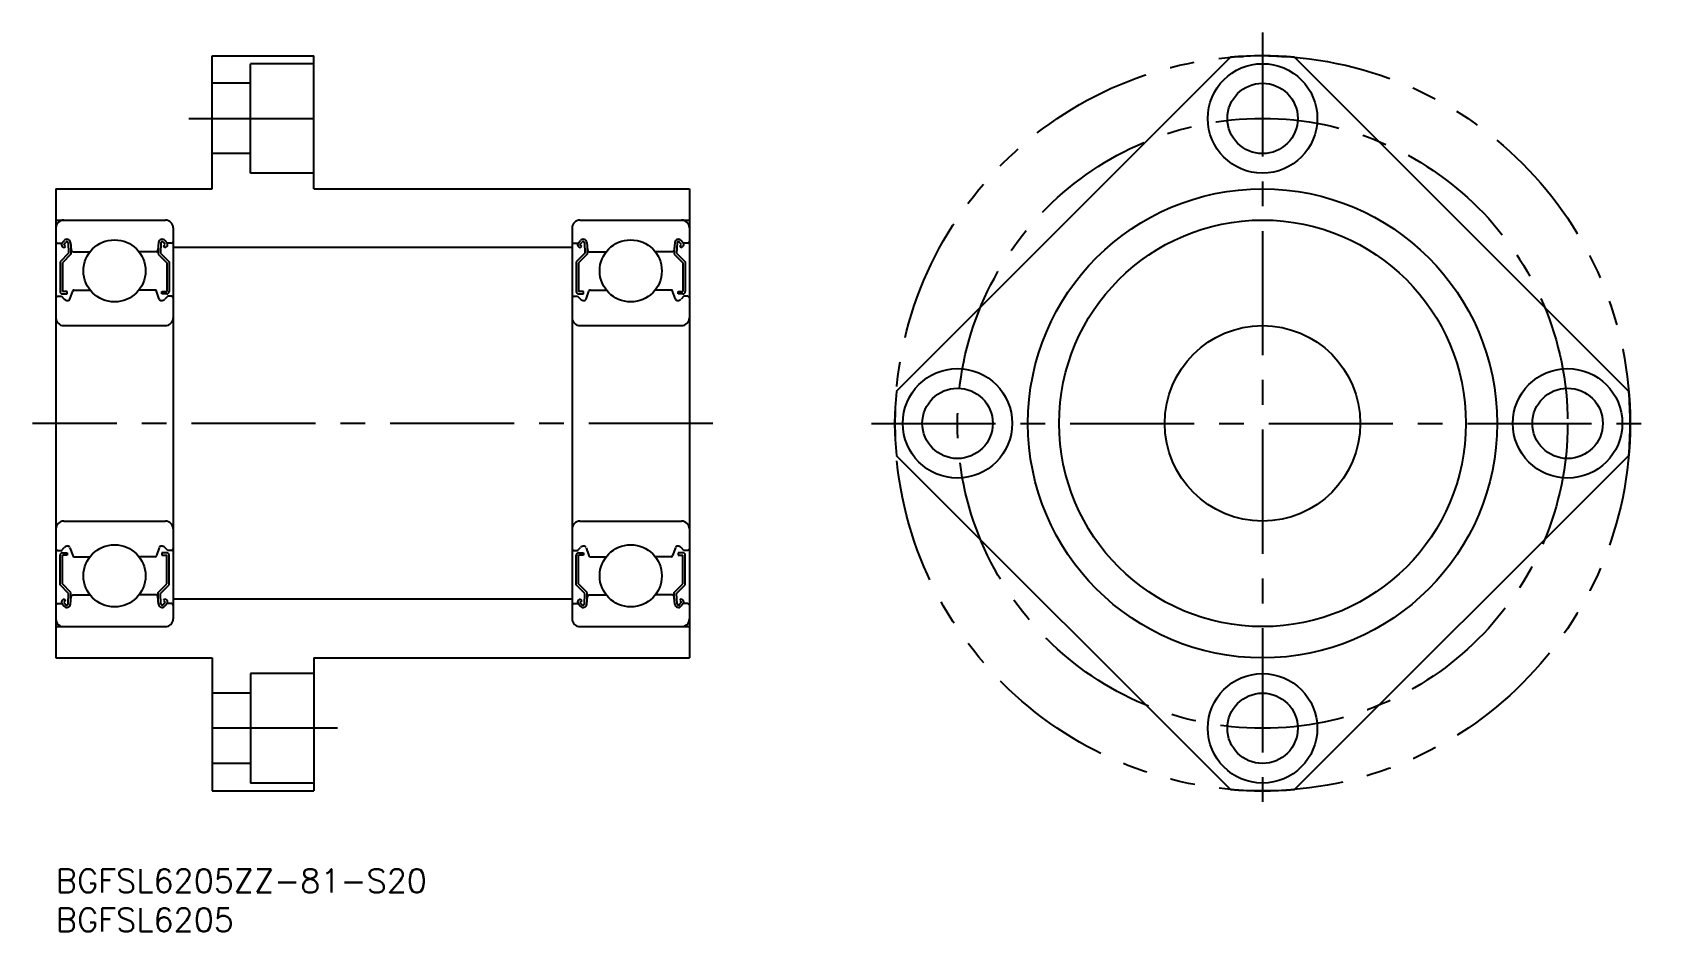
# Model space of a CAD drawing. Extents: x -3 to 204, y -8 to 107.
import ezdxf

# ---------------------------------------------------------------- set-up
doc = ezdxf.new("R2010")
doc.units = 0
doc.header["$LTSCALE"] = 0.5
doc.linetypes.add('CENTER', pattern=[50.8, 31.75, -6.35, 6.35, -6.35])
doc.linetypes.add('PHANTOM', pattern=[63.5, 31.75, -6.35, 6.35, -6.35, 6.35, -6.35])
for name, color, linetype in [('MSM_CENTER', 1, 'CENTER'), ('MSM_CONTINUOUS', 7, 'CONTINUOUS'), ('MSM_IMAGINARY', 6, 'PHANTOM'), ('MSM_PART_NUMBER', 7, 'CONTINUOUS')]:
    doc.layers.add(name, color=color, linetype=linetype)
doc.styles.get("Standard").update_dxf_attribs({"font": 'txt.shx', "height": 3, "bigfont": 'bigfont.shx'})

# ---------------------------------------------------------------- blocks, each defined once
blk = doc.blocks.new('*U25')
at = {"layer": 'MSM_PART_NUMBER'}
blk.add_text('BGFSL6205ZZ-81-S20', height=3, dxfattribs=at).set_placement((0, -3))
blk = doc.blocks.new('*U26')
at = {"layer": 'MSM_PART_NUMBER'}
blk.add_text('BGFSL6205', height=3, dxfattribs=at).set_placement((0, -8))

msp = doc.modelspace()

# ---------------------------------------------------------------- linework, layer by layer
at = {"layer": 'MSM_CENTER'}
for p, q in [((154.28, 107), (154.28, 7)), ((17, 96), (36, 96)), ((84, 57), (-3, 57)), ((104.28, 57), (204.28, 57)), ((36, 18), (17, 18))]:
    msp.add_line(p, q, dxfattribs=at)
msp.add_circle((154.28, 57), 39, dxfattribs=at)
at = {"layer": 'MSM_CONTINUOUS'}
for p, q in [((20, 87), (20, 104)), ((20, 104), (33, 104)), ((33, 87), (33, 104)), ((150.19, 103.82), (107.45, 61.09)), ((158.37, 103.82), (201.1, 61.09)), ((33, 103), (24.9, 103)), ((24.9, 89), (24.9, 103)), ((24.9, 100.5), (20, 100.5)), ((24.9, 91.5), (20, 91.5)), ((33, 89), (24.9, 89)), ((0, 87), (0, 27)), ((0, 87), (20, 87)), ((33, 87), (81, 87)), ((81, 87), (81, 27)), ((0, 83), (14, 83)), ((67, 83), (81, 83)), ((15, 82), (15, 32)), ((66, 82), (66, 32)), ((0.2, 80.05), (0.78, 80.05)), ((0.78, 80.05), (1.06, 80.39)), ((1.05, 79.43), (0.82, 79.63)), ((1.01, 79.86), (1.29, 80.19)), ((1.24, 79.66), (1.01, 79.86)), ((1.05, 79.43), (1.24, 79.66)), ((1.57, 80.1), (1.63, 78.75)), ((1.87, 80.13), (1.96, 79.13)), ((1.93, 79.48), (1.93, 78.63)), ((2.16, 78.95), (4.38, 78.95)), ((12.84, 78.95), (10.62, 78.95)), ((13.13, 80.13), (13.04, 79.13)), ((13.07, 79.48), (13.07, 78.63)), ((13.43, 80.1), (13.37, 78.75)), ((13.99, 79.86), (13.71, 80.19)), ((13.76, 79.66), (13.99, 79.86)), ((13.95, 79.43), (13.76, 79.66)), ((14.22, 80.05), (13.94, 80.39)), ((13.95, 79.43), (14.18, 79.63)), ((14.8, 80.05), (14.22, 80.05)), ((66, 79.5), (15, 79.5)), ((66.2, 80.05), (66.78, 80.05)), ((66.78, 80.05), (67.06, 80.39)), ((67.05, 79.43), (66.82, 79.63)), ((67.01, 79.86), (67.29, 80.19)), ((67.24, 79.66), (67.01, 79.86)), ((67.05, 79.43), (67.24, 79.66)), ((67.57, 80.1), (67.63, 78.75)), ((67.87, 80.13), (67.96, 79.13)), ((67.93, 79.48), (67.93, 78.63)), ((68.16, 78.95), (70.38, 78.95)), ((78.84, 78.95), (76.62, 78.95)), ((79.13, 80.13), (79.04, 79.13)), ((79.07, 79.48), (79.07, 78.63)), ((79.43, 80.1), (79.37, 78.75)), ((79.99, 79.86), (79.71, 80.19)), ((79.76, 79.66), (79.99, 79.86)), ((79.95, 79.43), (79.76, 79.66)), ((80.22, 80.05), (79.94, 80.39)), ((79.95, 79.43), (80.18, 79.63)), ((80.8, 80.05), (80.22, 80.05)), ((1.63, 78.75), (0.53, 77.65)), ((0.53, 77.65), (0.53, 73.85)), ((1.93, 78.63), (0.83, 77.53)), ((0.83, 77.53), (0.83, 73.85)), ((13.07, 78.63), (14.17, 77.53)), ((13.37, 78.75), (14.47, 77.65)), ((14.17, 77.53), (14.17, 73.85)), ((14.47, 77.65), (14.47, 73.85)), ((67.63, 78.75), (66.53, 77.65)), ((66.53, 77.65), (66.53, 73.85)), ((67.93, 78.63), (66.83, 77.53)), ((66.83, 77.53), (66.83, 73.85)), ((79.07, 78.63), (80.17, 77.53)), ((79.37, 78.75), (80.47, 77.65)), ((80.17, 77.53), (80.17, 73.85)), ((80.47, 77.65), (80.47, 73.85)), ((0.2, 73.25), (0.7, 73.25)), ((0.7, 73.25), (1.07, 72.88)), ((1.45, 73.85), (0.83, 73.85)), ((0.83, 73.55), (1.45, 73.55)), ((1.45, 73.55), (1.45, 73.85)), ((1.78, 72.9), (2.15, 73.92)), ((2.34, 74.05), (4.38, 74.05)), ((12.66, 74.05), (10.62, 74.05)), ((13.22, 72.9), (12.85, 73.92)), ((13.55, 73.85), (14.17, 73.85)), ((13.55, 73.55), (13.55, 73.85)), ((14.17, 73.55), (13.55, 73.55)), ((14.3, 73.25), (13.93, 72.88)), ((14.8, 73.25), (14.3, 73.25)), ((66.2, 73.25), (66.7, 73.25)), ((66.7, 73.25), (67.07, 72.88)), ((67.45, 73.85), (66.83, 73.85)), ((66.83, 73.55), (67.45, 73.55)), ((67.45, 73.55), (67.45, 73.85)), ((67.78, 72.9), (68.15, 73.92)), ((68.34, 74.05), (70.38, 74.05)), ((78.66, 74.05), (76.62, 74.05)), ((79.22, 72.9), (78.85, 73.92)), ((79.55, 73.85), (80.17, 73.85)), ((79.55, 73.55), (79.55, 73.85)), ((80.17, 73.55), (79.55, 73.55)), ((80.3, 73.25), (79.93, 72.88)), ((80.8, 73.25), (80.3, 73.25)), ((1, 69.5), (14, 69.5)), ((67, 69.5), (80, 69.5)), ((107.45, 52.91), (150.19, 10.18)), ((158.37, 10.18), (201.1, 52.91)), ((1, 44.5), (14, 44.5)), ((67, 44.5), (80, 44.5)), ((0.2, 40.75), (0.7, 40.75)), ((0.53, 36.35), (0.53, 40.15)), ((0.7, 40.75), (1.07, 41.12)), ((0.83, 40.45), (1.45, 40.45)), ((0.83, 36.47), (0.83, 40.15)), ((1.45, 40.15), (0.83, 40.15)), ((1.45, 40.45), (1.45, 40.15)), ((1.78, 41.1), (2.15, 40.08)), ((2.34, 39.95), (4.38, 39.95)), ((12.66, 39.95), (10.62, 39.95)), ((13.22, 41.1), (12.85, 40.08)), ((14.17, 40.45), (13.55, 40.45)), ((13.55, 40.45), (13.55, 40.15)), ((13.55, 40.15), (14.17, 40.15)), ((14.3, 40.75), (13.93, 41.12)), ((14.17, 36.47), (14.17, 40.15)), ((14.8, 40.75), (14.3, 40.75)), ((14.47, 36.35), (14.47, 40.15)), ((66.2, 40.75), (66.7, 40.75)), ((66.53, 36.35), (66.53, 40.15)), ((66.7, 40.75), (67.07, 41.12)), ((66.83, 40.45), (67.45, 40.45)), ((66.83, 36.47), (66.83, 40.15)), ((67.45, 40.15), (66.83, 40.15)), ((67.45, 40.45), (67.45, 40.15)), ((67.78, 41.1), (68.15, 40.08)), ((68.34, 39.95), (70.38, 39.95)), ((78.66, 39.95), (76.62, 39.95)), ((79.22, 41.1), (78.85, 40.08)), ((80.17, 40.45), (79.55, 40.45)), ((79.55, 40.45), (79.55, 40.15)), ((79.55, 40.15), (80.17, 40.15)), ((80.3, 40.75), (79.93, 41.12)), ((80.17, 36.47), (80.17, 40.15)), ((80.8, 40.75), (80.3, 40.75)), ((80.47, 36.35), (80.47, 40.15)), ((1.63, 35.25), (0.53, 36.35)), ((1.93, 35.37), (0.83, 36.47)), ((1.57, 33.9), (1.63, 35.25)), ((1.93, 34.52), (1.93, 35.37)), ((13.07, 35.37), (14.17, 36.47)), ((13.07, 34.52), (13.07, 35.37)), ((13.37, 35.25), (14.47, 36.35)), ((13.43, 33.9), (13.37, 35.25)), ((67.63, 35.25), (66.53, 36.35)), ((67.93, 35.37), (66.83, 36.47)), ((67.57, 33.9), (67.63, 35.25)), ((67.93, 34.52), (67.93, 35.37)), ((79.07, 35.37), (80.17, 36.47)), ((79.07, 34.52), (79.07, 35.37)), ((79.37, 35.25), (80.47, 36.35)), ((79.43, 33.9), (79.37, 35.25)), ((0.2, 33.95), (0.78, 33.95)), ((0.78, 33.95), (1.06, 33.61)), ((1.05, 34.57), (0.82, 34.37)), ((1.24, 34.34), (1.01, 34.14)), ((1.01, 34.14), (1.29, 33.81)), ((1.05, 34.57), (1.24, 34.34)), ((1.87, 33.87), (1.96, 34.87)), ((2.16, 35.05), (4.38, 35.05)), ((12.84, 35.05), (10.62, 35.05)), ((13.13, 33.87), (13.04, 34.87)), ((13.99, 34.14), (13.71, 33.81)), ((13.95, 34.57), (13.76, 34.34)), ((13.76, 34.34), (13.99, 34.14)), ((14.22, 33.95), (13.94, 33.61)), ((13.95, 34.57), (14.18, 34.37)), ((14.8, 33.95), (14.22, 33.95)), ((66, 34.5), (15, 34.5)), ((66.2, 33.95), (66.78, 33.95)), ((66.78, 33.95), (67.06, 33.61)), ((67.05, 34.57), (66.82, 34.37)), ((67.24, 34.34), (67.01, 34.14)), ((67.01, 34.14), (67.29, 33.81)), ((67.05, 34.57), (67.24, 34.34)), ((67.87, 33.87), (67.96, 34.87)), ((68.16, 35.05), (70.38, 35.05)), ((78.84, 35.05), (76.62, 35.05)), ((79.13, 33.87), (79.04, 34.87)), ((79.99, 34.14), (79.71, 33.81)), ((79.95, 34.57), (79.76, 34.34)), ((79.76, 34.34), (79.99, 34.14)), ((80.22, 33.95), (79.94, 33.61)), ((79.95, 34.57), (80.18, 34.37)), ((80.8, 33.95), (80.22, 33.95)), ((0, 31), (14, 31)), ((67, 31), (81, 31)), ((0, 27), (20, 27)), ((20, 27), (20, 10)), ((33, 27), (33, 10)), ((33, 27), (81, 27)), ((33, 25), (24.9, 25)), ((24.9, 25), (24.9, 11)), ((24.9, 22.5), (20, 22.5)), ((24.9, 13.5), (20, 13.5)), ((33, 11), (24.9, 11)), ((20, 10), (33, 10))]:
    msp.add_line(p, q, dxfattribs=at)
for centre, radius in [((154.28, 96), 7), ((154.28, 96), 4.5), ((154.28, 57), 30), ((154.28, 57), 26), ((7.5, 76.5), 3.97), ((73.5, 76.5), 3.97), ((154.28, 57), 12.5), ((115.28, 57), 7), ((193.28, 57), 7), ((115.28, 57), 4.5), ((193.28, 57), 4.5), ((7.5, 37.5), 3.97), ((73.5, 37.5), 3.97), ((154.28, 18), 7), ((154.28, 18), 4.5)]:
    msp.add_circle(centre, radius, dxfattribs=at)
for centre, radius, start, end in [((154.28, 57), 47, 85.0078, 94.9922), ((1, 82), 1, 90, 180), ((14, 82), 1, 0, 90), ((67, 82), 1, 90, 180), ((80, 82), 1, 0, 90), ((0.2, 80.25), 0.2, 180, 270), ((1.01, 79.86), 0.3, 139.9105, 229.9992), ((1.41, 80.09), 0.46, 4.9869, 139.9105), ((1.41, 80.09), 0.16, 2.3754, 139.9946), ((2.16, 79.15), 0.2, 184.9869, 270), ((12.84, 79.15), 0.2, 270, 355.0131), ((13.59, 80.09), 0.46, 40.0895, 175.0131), ((13.59, 80.09), 0.16, 40.0054, 177.6246), ((13.99, 79.86), 0.3, 310.0008, 40.0895), ((14.8, 80.25), 0.2, 270, 0), ((66.2, 80.25), 0.2, 180, 270), ((67.01, 79.86), 0.3, 139.9105, 229.9992), ((67.41, 80.09), 0.46, 4.9869, 139.9105), ((67.41, 80.09), 0.16, 2.3754, 139.9946), ((68.16, 79.15), 0.2, 184.9869, 270), ((78.84, 79.15), 0.2, 270, 355.0131), ((79.59, 80.09), 0.46, 40.0895, 175.0131), ((79.59, 80.09), 0.16, 40.0054, 177.6246), ((79.99, 79.86), 0.3, 310.0008, 40.0895), ((80.8, 80.25), 0.2, 270, 0), ((0.2, 73.05), 0.2, 90, 180), ((0.83, 73.85), 0.3, 180, 270), ((1.5, 73.3), 0.6, 225.0023, 272.8279), ((1.5, 73), 0.3, 265.4914, 340.0304), ((2.34, 73.85), 0.2, 90, 160.0304), ((12.66, 73.85), 0.2, 19.9696, 90), ((13.5, 73), 0.3, 199.9696, 274.5086), ((13.5, 73.3), 0.6, 267.1721, 314.9977), ((14.17, 73.85), 0.3, 270, 0), ((14.8, 73.05), 0.2, 0, 90), ((66.2, 73.05), 0.2, 90, 180), ((66.83, 73.85), 0.3, 180, 270), ((67.5, 73.3), 0.6, 225.0023, 272.8279), ((67.5, 73), 0.3, 265.4914, 340.0304), ((68.34, 73.85), 0.2, 90, 160.0304), ((78.66, 73.85), 0.2, 19.9696, 90), ((79.5, 73), 0.3, 199.9696, 274.5086), ((79.5, 73.3), 0.6, 267.1721, 314.9977), ((80.17, 73.85), 0.3, 270, 0), ((80.8, 73.05), 0.2, 0, 90), ((1, 70.5), 1, 180, 270), ((14, 70.5), 1, 270, 0), ((67, 70.5), 1, 180, 270), ((80, 70.5), 1, 270, 0), ((154.28, 57), 47, 175.0078, 184.9922), ((154.28, 57), 47, 355.0078, 4.9922), ((1, 43.5), 1, 90, 180), ((14, 43.5), 1, 0, 90), ((67, 43.5), 1, 90, 180), ((80, 43.5), 1, 0, 90), ((0.2, 40.95), 0.2, 180, 270), ((0.83, 40.15), 0.3, 90, 180), ((1.5, 40.7), 0.6, 87.1721, 134.9977), ((1.5, 41), 0.3, 19.9696, 94.5086), ((2.34, 40.15), 0.2, 199.9696, 270), ((12.66, 40.15), 0.2, 270, 340.0304), ((13.5, 41), 0.3, 85.4914, 160.0304), ((13.5, 40.7), 0.6, 45.0023, 92.8279), ((14.17, 40.15), 0.3, 0, 90), ((14.8, 40.95), 0.2, 270, 0), ((66.2, 40.95), 0.2, 180, 270), ((66.83, 40.15), 0.3, 90, 180), ((67.5, 40.7), 0.6, 87.1721, 134.9977), ((67.5, 41), 0.3, 19.9696, 94.5086), ((68.34, 40.15), 0.2, 199.9696, 270), ((78.66, 40.15), 0.2, 270, 340.0304), ((79.5, 41), 0.3, 85.4914, 160.0304), ((79.5, 40.7), 0.6, 45.0023, 92.8279), ((80.17, 40.15), 0.3, 0, 90), ((80.8, 40.95), 0.2, 270, 0), ((0.2, 33.75), 0.2, 90, 180), ((1.01, 34.14), 0.3, 130.0008, 220.0895), ((1.41, 33.91), 0.46, 220.0895, 355.0131), ((1.41, 33.91), 0.16, 220.0054, 357.6246), ((2.16, 34.85), 0.2, 90, 175.0131), ((12.84, 34.85), 0.2, 4.9869, 90), ((13.59, 33.91), 0.46, 184.9869, 319.9105), ((13.59, 33.91), 0.16, 182.3754, 319.9946), ((13.99, 34.14), 0.3, 319.9105, 49.9992), ((14.8, 33.75), 0.2, 0, 90), ((66.2, 33.75), 0.2, 90, 180), ((67.01, 34.14), 0.3, 130.0008, 220.0895), ((67.41, 33.91), 0.46, 220.0895, 355.0131), ((67.41, 33.91), 0.16, 220.0054, 357.6246), ((68.16, 34.85), 0.2, 90, 175.0131), ((78.84, 34.85), 0.2, 4.9869, 90), ((79.59, 33.91), 0.46, 184.9869, 319.9105), ((79.59, 33.91), 0.16, 182.3754, 319.9946), ((79.99, 34.14), 0.3, 319.9105, 49.9992), ((80.8, 33.75), 0.2, 0, 90), ((1, 32), 1, 180, 270), ((14, 32), 1, 270, 0), ((67, 32), 1, 180, 270), ((80, 32), 1, 270, 0), ((154.28, 57), 47, 265.0078, 274.9922)]:
    msp.add_arc(centre, radius, start, end, dxfattribs=at)
at = {"layer": 'MSM_IMAGINARY'}
msp.add_circle((154.28, 57), 47, dxfattribs=at)

# ---------------------------------------------------------------- block references
at = {"layer": 'MSM_CONTINUOUS'}
for name in ['*U25', '*U26']:
    msp.add_blockref(name, (0, 0), dxfattribs=at)

doc.saveas('drawing.dxf')
